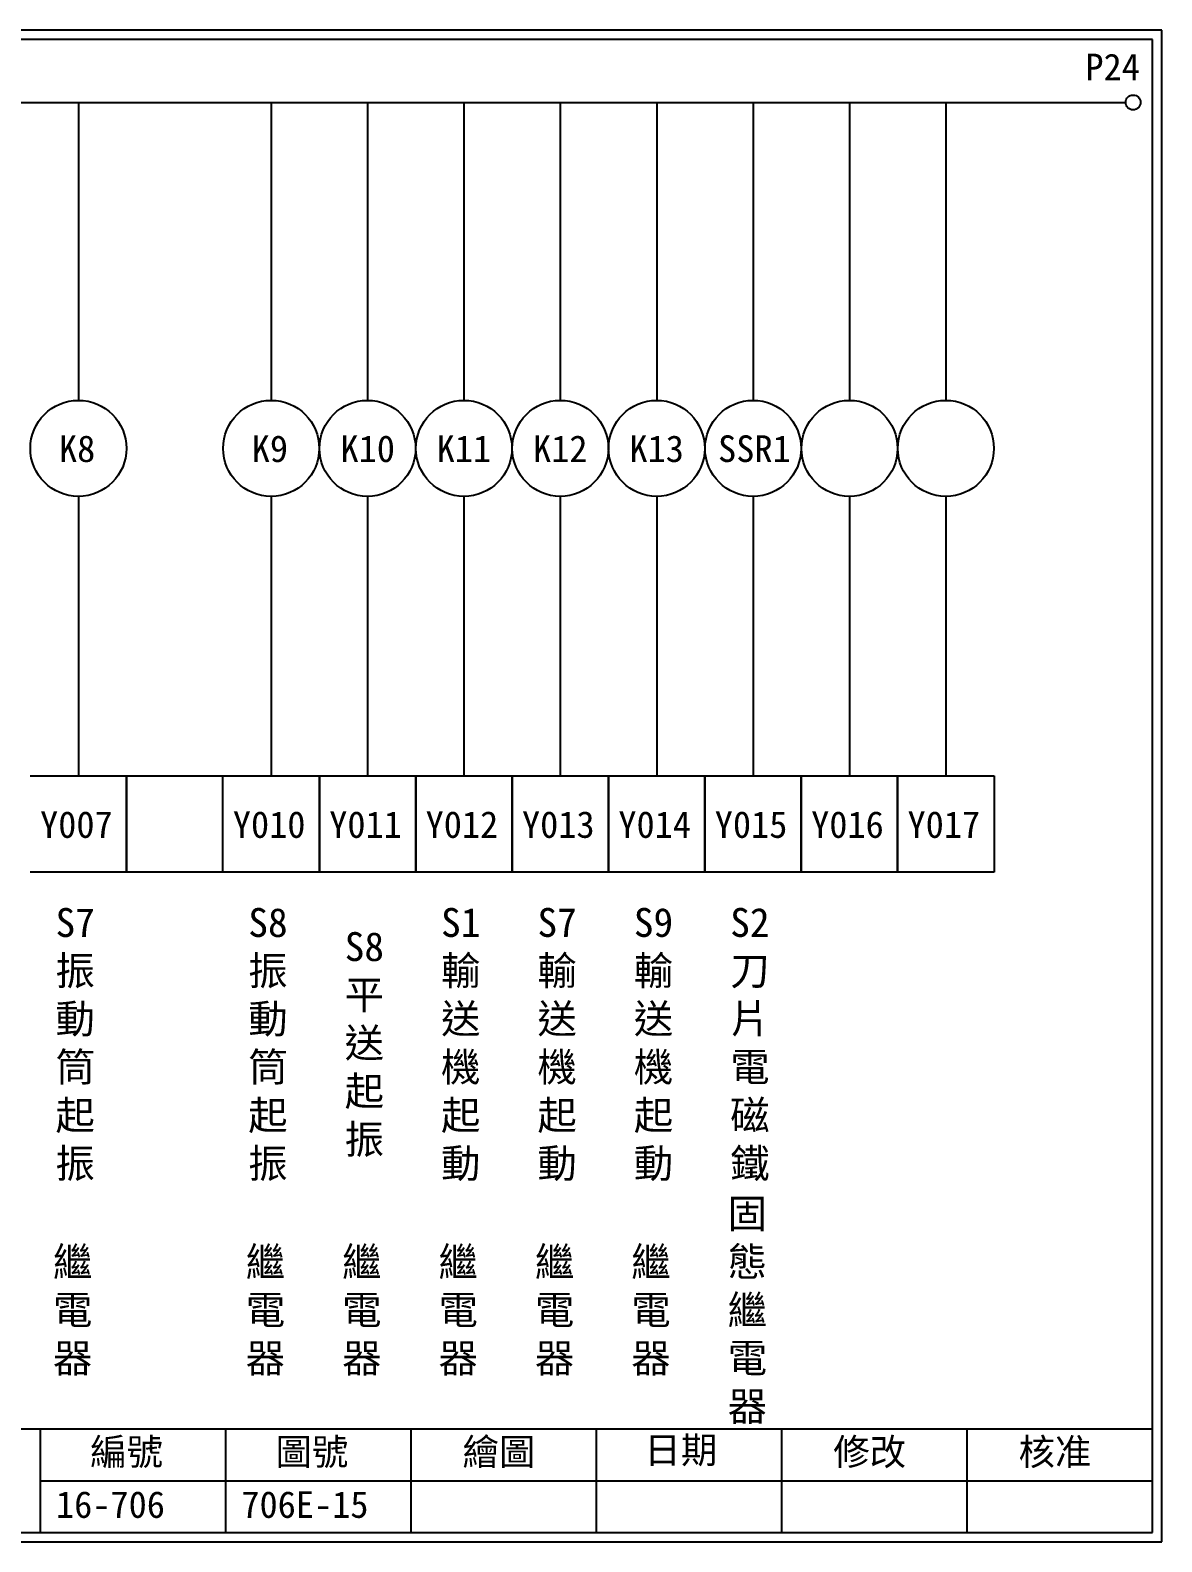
# Model space of a CAD drawing. Extents: x 889 to 1176, y 251 to 455.
# Drawn here: x 1023.5 to 1176.1, y 251.2 to 455.2 of the extents above; entities that cross this region are included whole.
import ezdxf

# ---------------------------------------------------------------- set-up
doc = ezdxf.new("R2010")
doc.units = 0
doc.layers.get('0').update_dxf_attribs({"linetype": 'CONTINUOUS'})
doc.layers.add('圖框層', color=7, linetype='CONTINUOUS')
doc.layers.add('標尺寸層', color=3, linetype='CONTINUOUS')
doc.styles.add('CNS', font='romanc.shx', dxfattribs={"bigfont": 'chineset.shx'})
doc.styles.add('STSL', font='kaiu.ttf')

msp = doc.modelspace()

# ---------------------------------------------------------------- linework, layer by layer
at = {"color": 7}
msp.add_circle((1172.21, 445.42), 1, dxfattribs=at)
at = {"layer": '圖框層', "color": 7}
for p, q in [((1176.07, 455.16), (889.07, 455.16)), ((1176.07, 251.2), (1176.07, 455.16)), ((1174.82, 453.91), (890.32, 453.91)), ((1174.82, 252.44), (1174.82, 453.91)), ((890.32, 266.44), (1174.82, 266.44)), ((1024.82, 252.44), (1024.82, 266.44)), ((1049.82, 252.44), (1049.82, 266.44)), ((1074.82, 252.44), (1074.82, 266.44)), ((1099.82, 252.44), (1099.82, 266.44)), ((1124.82, 252.44), (1124.82, 266.44)), ((1149.82, 252.44), (1149.82, 266.44)), ((1024.82, 259.44), (1174.82, 259.44)), ((889.07, 251.2), (1176.07, 251.2)), ((890.32, 252.44), (1174.82, 252.44))]:
    msp.add_line(p, q, dxfattribs=at)
at = {"layer": '標尺寸層', "color": 7}
for p, q in [((893.61, 445.42), (1171.21, 445.42)), ((1029.95, 445.42), (1029.95, 405.22)), ((1055.95, 445.42), (1055.95, 405.22)), ((1068.95, 445.42), (1068.95, 405.22)), ((1081.95, 445.42), (1081.95, 405.22)), ((1094.95, 445.42), (1094.95, 405.22)), ((1107.95, 445.42), (1107.95, 405.22)), ((1120.95, 445.42), (1120.95, 405.22)), ((1133.95, 445.42), (1133.95, 405.22)), ((1146.95, 445.42), (1146.95, 405.22)), ((1029.95, 392.26), (1029.95, 354.55)), ((1055.95, 392.26), (1055.95, 354.55)), ((1068.95, 392.26), (1068.95, 354.55)), ((1081.95, 392.26), (1081.95, 354.55)), ((1094.95, 392.26), (1094.95, 354.55)), ((1107.95, 392.26), (1107.95, 354.55)), ((1120.95, 392.26), (1120.95, 354.55)), ((1133.95, 392.26), (1133.95, 354.55)), ((1146.95, 392.26), (1146.95, 354.55)), ((1023.45, 354.55), (1036.45, 354.55)), ((1036.45, 354.55), (1036.45, 341.55)), ((1036.45, 341.55), (1036.45, 354.55)), ((1036.45, 354.55), (1049.45, 354.55)), ((1036.45, 341.55), (1036.45, 354.55)), ((1049.45, 354.55), (1062.45, 354.55)), ((1049.45, 341.55), (1049.45, 354.55)), ((1049.45, 341.55), (1049.45, 354.55)), ((1062.45, 354.55), (1062.45, 341.55)), ((1062.45, 354.55), (1075.45, 354.55)), ((1062.45, 341.55), (1062.45, 354.55)), ((1075.45, 354.55), (1075.45, 341.55)), ((1075.45, 354.55), (1075.45, 341.55)), ((1075.45, 354.55), (1088.45, 354.55)), ((1075.45, 341.55), (1075.45, 354.55)), ((1088.45, 354.55), (1088.45, 341.55)), ((1088.45, 354.55), (1088.45, 341.55)), ((1088.45, 354.55), (1101.45, 354.55)), ((1088.45, 341.55), (1088.45, 354.55)), ((1101.45, 354.55), (1101.45, 341.55)), ((1101.45, 354.55), (1101.45, 341.55)), ((1101.45, 354.55), (1114.45, 354.55)), ((1101.45, 341.55), (1101.45, 354.55)), ((1114.45, 354.55), (1114.45, 341.55)), ((1114.45, 354.55), (1114.45, 341.55)), ((1114.45, 354.55), (1127.45, 354.55)), ((1114.45, 341.55), (1114.45, 354.55)), ((1127.45, 354.55), (1127.45, 341.55)), ((1127.45, 354.55), (1127.45, 341.55)), ((1127.45, 354.55), (1140.45, 354.55)), ((1127.45, 341.55), (1127.45, 354.55)), ((1140.45, 354.55), (1140.45, 341.55)), ((1140.45, 354.55), (1140.45, 341.55)), ((1140.45, 354.55), (1153.45, 354.55)), ((1140.45, 341.55), (1140.45, 354.55)), ((1153.45, 354.55), (1153.45, 341.55)), ((1036.45, 341.55), (1023.45, 341.55)), ((1049.45, 341.55), (1036.45, 341.55)), ((1062.45, 341.55), (1049.45, 341.55)), ((1075.45, 341.55), (1062.45, 341.55)), ((1088.45, 341.55), (1075.45, 341.55)), ((1101.45, 341.55), (1088.45, 341.55)), ((1114.45, 341.55), (1101.45, 341.55)), ((1127.45, 341.55), (1114.45, 341.55)), ((1140.45, 341.55), (1127.45, 341.55)), ((1153.45, 341.55), (1140.45, 341.55))]:
    msp.add_line(p, q, dxfattribs=at)
for centre in [(1029.95, 398.74), (1055.95, 398.74), (1068.95, 398.74), (1081.95, 398.74), (1094.95, 398.74), (1107.95, 398.74), (1120.95, 398.74), (1133.95, 398.74), (1146.95, 398.74)]:
    msp.add_circle(centre, 6.48, dxfattribs=at)

# ---------------------------------------------------------------- texts
at = {"layer": '圖框層', "color": 7, "style": 'STSL'}
for s, p in [('P24', (1165.77, 448.41)), ('K8', (1027.33, 396.9)), ('K9', (1053.33, 396.9)), ('K10', (1065.3, 396.9)), ('K11', (1078.27, 396.9)), ('K12', (1091.27, 396.9)), ('K13', (1104.27, 396.9)), ('SSR1', (1116.23, 396.9)), ('Y007', (1024.78, 346.18)), ('Y010', (1050.78, 346.18)), ('Y011', (1063.78, 346.18)), ('Y012', (1076.78, 346.18)), ('Y013', (1089.78, 346.18)), ('Y014', (1102.78, 346.18)), ('Y015', (1115.78, 346.18)), ('Y016', (1128.78, 346.18)), ('Y017', (1141.78, 346.18)), ('編號', (1031.54, 261.53)), ('圖號', (1056.54, 261.53)), ('繪圖', (1081.76, 261.53)), ('日期', (1106.29, 261.78)), ('修改', (1131.76, 261.53)), ('核准', (1156.76, 261.53)), ('16-706', (1026.93, 254.42)), ('706E-15', (1051.93, 254.42))]:
    msp.add_text(s, height=3.6, dxfattribs=at).set_placement(p)
at = {"layer": '標尺寸層', "color": 7, "char_height": 3.9, "attachment_point": 5, "style": 'CNS'}
for s, insert, width in [('{\\fDFKai-SB|b0|i0|c136|p65;S7振動筒起振}', (1029.52, 318.29), 2.8481), ('{\\fDFKai-SB|b0|i0|c136|p65;S8振動筒起振}', (1055.52, 318.29), 2.8481), ('{\\fDFKai-SB|b0|i0|c136|p65;S1輸送機起動}', (1081.52, 318.29), 2.8481), ('{\\fDFKai-SB|b0|i0|c136|p65;S7輸送機起動}', (1094.52, 318.29), 2.8481), ('{\\fDFKai-SB|b0|i0|c136|p65;S9輸送機起動}', (1107.52, 318.29), 2.8481), ('{\\fDFKai-SB|b0|i0|c136|p65;S2刀片電磁鐵}', (1120.52, 318.29), 2.8481), ('{\\fDFKai-SB|b0|i0|c136|p65;S8平送起振}', (1068.52, 318.29), 2.8481), ('{\\fDFKai-SB|b0|i0|c136|p65;固態繼電器}', (1120.18, 282.27), 8.6627), ('{\\fDFKai-SB|b0|i0|c136|p65;繼電器}', (1029.18, 282.27), 8.6627), ('{\\fDFKai-SB|b0|i0|c136|p65;繼電器}', (1055.18, 282.27), 8.6627), ('{\\fDFKai-SB|b0|i0|c136|p65;繼電器}', (1068.18, 282.27), 8.6627), ('{\\fDFKai-SB|b0|i0|c136|p65;繼電器}', (1081.18, 282.27), 8.6627), ('{\\fDFKai-SB|b0|i0|c136|p65;繼電器}', (1094.18, 282.27), 8.6627), ('{\\fDFKai-SB|b0|i0|c136|p65;繼電器}', (1107.18, 282.27), 8.6627)]:
    msp.add_mtext(s, dxfattribs=dict(at, insert=insert, width=width))

doc.saveas('drawing.dxf')
